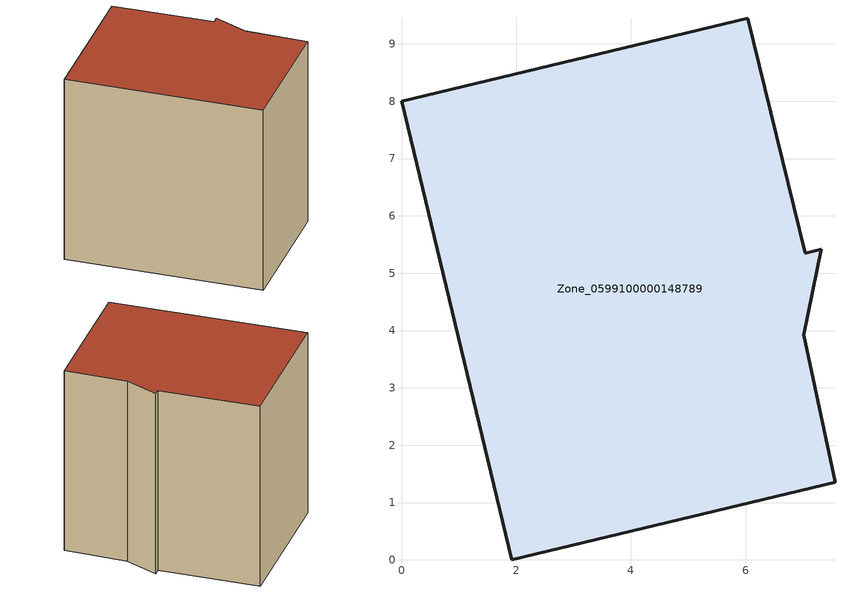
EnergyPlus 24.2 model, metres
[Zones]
Zone_0599100000148789
 floor ground (C_G): 1.92,0 0,8 6.04,9.45 7.04,5.35 7.32,5.41 7.02,3.92 7.56,1.35 z0
 wall outside (C_F): 0,8 1.92,0 7.56,1.35 7.02,3.92 7.32,5.41 7.04,5.35 6.04,9.45 0,8 z0:8.12
 roof outside (C_R): 7.56,1.35 7.02,3.92 7.32,5.41 7.04,5.35 6.04,9.45 0,8 1.92,0 z8.12
[BUILDING]
Pand.0599100000148789: North Axis=0; Terrain=City; Loads Convergence Tolerance Value=0.04; Temperature Convergence Tolerance Value=0.4; Solar Distribution=FullExterior; Maximum Number of Warmup Days=25; Minimum Number of Warmup Days=1
[Site:Location]
Rotterdam.The.Hague.AP_ZH_NLD Design_Conditions: Latitude=51.96; Longitude=4.45; Time Zone=1; Elevation=-4.5
[SITE:GROUNDTEMPERATURE:BUILDINGSURFACE]
18, 18, 18, 18, 18, 18, 18, 18, 18, 18, 18, 18
[MATERIAL] Thermal Absorptance=0.9; Solar Absorptance=0.7; Visible Absorptance=0.7
Name | Roughness | Thickness | Conductivity | Density | Specific Heat
G.TC.1965-1974 | MediumSmooth | 0.15 | 0.882353 | 540 | 1210
F.TC.1965-1974 | Rough | 0.3 | 0.697674 | 1920 | 840
R.TC.1965-1974 | MediumRough | 0.2 | 0.232558 | 1500 | 1000
[CONSTRUCTION]
C_G: G.TC.1965-1974
C_F: F.TC.1965-1974
C_R: R.TC.1965-1974
[ZONE]
Zone_0599100000148789: Type=1; Multiplier=1; Ceiling Height=Autocalculate; Volume=Autocalculate; Floor Area=autocalculate; Part of Total Floor Area=Yes
[ZONEINFILTRATION:DESIGNFLOWRATE]
Infil_Zone_0599100000148789: Zone or ZoneList or Space or SpaceList=Zone_0599100000148789; Schedule=AlwaysOn; Design Flow Rate Calculation Method=Flow/Area; Flow Rate per Floor Area=0.003; Constant Term Coefficient=1; Temperature Term Coefficient=0; Velocity Term Coefficient=0; Velocity Squared Term Coefficient=0
[HVACTEMPLATE:ZONE:IDEALLOADSAIRSYSTEM]
Zone_0599100000148789: Maximum Heating Supply Air Temperature=50; Minimum Cooling Supply Air Temperature=13; Maximum Heating Supply Air Humidity Ratio=0.0156; Minimum Cooling Supply Air Humidity Ratio=0.0077; Heating Limit=NoLimit; Cooling Limit=NoLimit; Dehumidification Control Type=ConstantSensibleHeatRatio; Cooling Sensible Heat Ratio=0.7; Dehumidification Setpoint=60; Humidification Control Type=None; Humidification Setpoint=30; Outdoor Air Method=None; Outdoor Air Flow Rate per Person=0.00944; Outdoor Air Flow Rate per Zone Floor Area=0; Outdoor Air Flow Rate per Zone=0; Demand Controlled Ventilation Type=None; Outdoor Air Economizer Type=NoEconomizer; Heat Recovery Type=None; Sensible Heat Recovery Effectiveness=0.7; Latent Heat Recovery Effectiveness=0.65
[ZONECONTROL:THERMOSTAT]
ThermostatControl_Zone_0599100000148789: Zone or ZoneList=Zone_0599100000148789; Control Type Schedule=DualSetpointControlType; Control 1=Thermostat_Zone_0599100000148789; Temperature Difference Between Cutout And Setpoint=0
[THERMOSTATSETPOINT:DUALSETPOINT]
Thermostat_Zone_0599100000148789: Heating Setpoint Temperature Schedule=HeatingSetpoint_Zone_0599100000148789; Cooling Setpoint Temperature Schedule=CoolingSetpoint_Zone_0599100000148789
[SCHEDULE:COMPACT]
HeatingSetpoint_Zone_0599100000148789: Through: 12/31, For: AllDays, Until: 24:00, 21
CoolingSetpoint_Zone_0599100000148789: Through: 12/31, For: AllDays, Until: 24:00, 24
DualSetpointControlType: Through: 12/31, For: AllDays, Until: 24:00, 4
AlwaysOn: Through: 12/31, For: AllDays, Until: 24:00, 1
